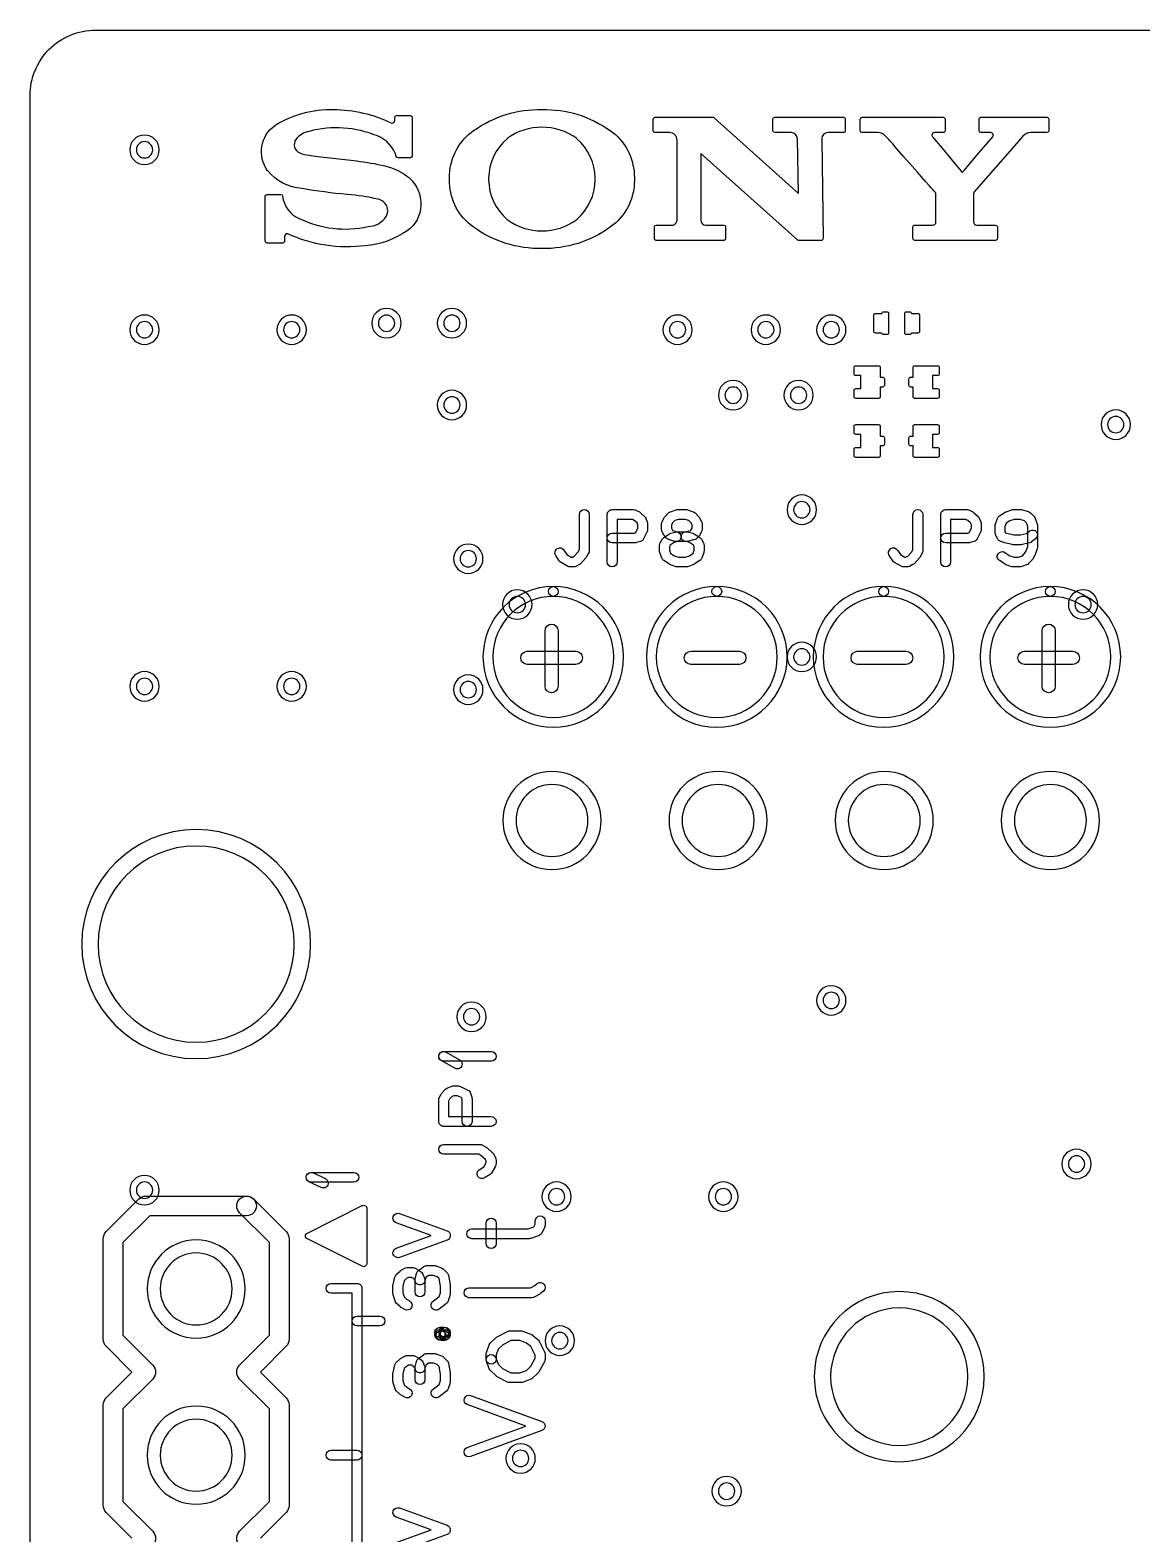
# Model space of a CAD drawing. Extents: x 0 to 53.3, y 0 to 68.6.
# Drawn here: x 0 to 17, y 45.6 to 68.58 of the extents above; entities that cross this region are included whole.
import ezdxf

# ---------------------------------------------------------------- set-up
doc = ezdxf.new("R2010")
doc.units = 0
for name, color, linetype in [('HOLE_1_4', 7, 'CONTINUOUS'), ('NC_Resist-A', 221, 'CONTINUOUS'), ('NC_Symbol-A', 140, 'CONTINUOUS'), ('OUTLINE', 7, 'CONTINUOUS')]:
    doc.layers.add(name, color=color, linetype=linetype)

msp = doc.modelspace()

# ---------------------------------------------------------------- linework, layer by layer
at = {"layer": 'HOLE_1_4'}
for points in [[(1.875, 66.75, 1), (1.625, 66.75, 1), (1.875, 66.75)], [(1.875, 64, 1), (1.625, 64, 1), (1.875, 64)], [(4.125, 64, 1), (3.875, 64, 1), (4.125, 64)], [(5.575, 64.1, 1), (5.325, 64.1, 1), (5.575, 64.1)], [(6.575, 64.1, 1), (6.325, 64.1, 1), (6.575, 64.1)], [(10.025, 64, 1), (9.775, 64, 1), (10.025, 64)], [(11.375, 64, 1), (11.125, 64, 1), (11.375, 64)], [(12.375, 64, 1), (12.125, 64, 1), (12.375, 64)], [(6.575, 62.85, 1), (6.325, 62.85, 1), (6.575, 62.85)], [(10.875, 63, 1), (10.625, 63, 1), (10.875, 63)], [(11.875, 63, 1), (11.625, 63, 1), (11.875, 63)], [(16.725, 62.55, 1), (16.475, 62.55, 1), (16.725, 62.55)], [(11.925, 61.25, 1), (11.675, 61.25, 1), (11.925, 61.25)], [(6.825, 60.5, 1), (6.575, 60.5, 1), (6.825, 60.5)], [(7.575, 59.8, 1), (7.325, 59.8, 1), (7.575, 59.8)], [(16.225, 59.8, 1), (15.975, 59.8, 1), (16.225, 59.8)], [(11.925, 59, 1), (11.675, 59, 1), (11.925, 59)], [(1.875, 58.55, 1), (1.625, 58.55, 1), (1.875, 58.55)], [(4.125, 58.55, 1), (3.875, 58.55, 1), (4.125, 58.55)], [(6.825, 58.5, 1), (6.575, 58.5, 1), (6.825, 58.5)], [(8.53, 56.5, 1), (7.43, 56.5, 1), (8.53, 56.5)], [(11.07, 56.5, 1), (9.97, 56.5, 1), (11.07, 56.5)], [(13.61, 56.5, 1), (12.51, 56.5, 1), (13.61, 56.5)], [(16.15, 56.5, 1), (15.05, 56.5, 1), (16.15, 56.5)], [(4.04, 54.61, 1), (1.04, 54.61, 1), (4.04, 54.61)], [(12.375, 53.75, 1), (12.125, 53.75, 1), (12.375, 53.75)], [(6.875, 53.5, 1), (6.625, 53.5, 1), (6.875, 53.5)], [(16.125, 51.25, 1), (15.875, 51.25, 1), (16.125, 51.25)], [(1.875, 50.85, 1), (1.625, 50.85, 1), (1.875, 50.85)], [(8.175, 50.75, 1), (7.925, 50.75, 1), (8.175, 50.75)], [(10.725, 50.75, 1), (10.475, 50.75, 1), (10.725, 50.75)], [(3.09, 49.34, 1), (1.99, 49.34, 1), (3.09, 49.34)], [(14.34, 48, 1), (12.24, 48, 1), (14.34, 48)], [(8.225, 48.55, 1), (7.975, 48.55, 1), (8.225, 48.55)], [(3.09, 46.8, 1), (1.99, 46.8, 1), (3.09, 46.8)], [(7.625, 46.75, 1), (7.375, 46.75, 1), (7.625, 46.75)], [(10.775, 46.25, 1), (10.525, 46.25, 1), (10.775, 46.25)]]:
    msp.add_lwpolyline(points, format="xyb", close=True, dxfattribs=at)
at = {"layer": 'NC_Resist-A'}
for points in [[(1.975, 66.75, 1), (1.525, 66.75, 1), (1.975, 66.75)], [(1.975, 64, 1), (1.525, 64, 1), (1.975, 64)], [(4.225, 64, 1), (3.775, 64, 1), (4.225, 64)], [(5.675, 64.1, 1), (5.225, 64.1, 1), (5.675, 64.1)], [(6.675, 64.1, 1), (6.225, 64.1, 1), (6.675, 64.1)], [(10.125, 64, 1), (9.675, 64, 1), (10.125, 64)], [(11.475, 64, 1), (11.025, 64, 1), (11.475, 64)], [(12.475, 64, 1), (12.025, 64, 1), (12.475, 64)], [(13.125, 63.95, -0.414214), (13.1, 63.925), (13.05, 63.925, -0.414214), (13.025, 63.95), (13.025, 63.95), (12.925, 63.95, -0.414214), (12.9, 63.975), (12.9, 64.225, -0.414214), (12.925, 64.25), (13.025, 64.25), (13.025, 64.25, -0.414214), (13.05, 64.275), (13.1, 64.275, -0.414214), (13.125, 64.25)], [(13.375, 64.25, -0.414214), (13.4, 64.275), (13.45, 64.275, -0.414214), (13.475, 64.25), (13.475, 64.25), (13.575, 64.25, -0.414214), (13.6, 64.225), (13.6, 63.975, -0.414214), (13.575, 63.95), (13.475, 63.95), (13.475, 63.95, -0.414214), (13.45, 63.925), (13.4, 63.925, -0.414214), (13.375, 63.95)], [(12.6, 63.075, -0.414214), (12.625, 63.1), (12.7, 63.1), (12.7, 63.3), (12.625, 63.3, -0.414214), (12.6, 63.325), (12.6, 63.425, -0.414214), (12.625, 63.45), (12.975, 63.45, -0.414214), (13, 63.425), (13, 63.275), (13.0375, 63.275, -0.414214), (13.0625, 63.25), (13.0625, 63.15, -0.414214), (13.0375, 63.125), (13, 63.125), (13, 62.975, -0.414214), (12.975, 62.95), (12.625, 62.95, -0.414214), (12.6, 62.975)], [(13.9, 63.325, -0.414214), (13.875, 63.3), (13.8, 63.3), (13.8, 63.1), (13.875, 63.1, -0.414214), (13.9, 63.075), (13.9, 62.975, -0.414214), (13.875, 62.95), (13.525, 62.95, -0.414214), (13.5, 62.975), (13.5, 63.125), (13.4625, 63.125, -0.414214), (13.4375, 63.15), (13.4375, 63.25, -0.414214), (13.4625, 63.275), (13.5, 63.275), (13.5, 63.425, -0.414214), (13.525, 63.45), (13.875, 63.45, -0.414214), (13.9, 63.425)], [(10.975, 63, 1), (10.525, 63, 1), (10.975, 63)], [(11.975, 63, 1), (11.525, 63, 1), (11.975, 63)], [(6.675, 62.85, 1), (6.225, 62.85, 1), (6.675, 62.85)], [(16.825, 62.55, 1), (16.375, 62.55, 1), (16.825, 62.55)], [(12.6, 62.175, -0.414214), (12.625, 62.2), (12.7, 62.2), (12.7, 62.4), (12.625, 62.4, -0.414214), (12.6, 62.425), (12.6, 62.525, -0.414214), (12.625, 62.55), (12.975, 62.55, -0.414214), (13, 62.525), (13, 62.375), (13.0375, 62.375, -0.414214), (13.0625, 62.35), (13.0625, 62.25, -0.414214), (13.0375, 62.225), (13, 62.225), (13, 62.075, -0.414214), (12.975, 62.05), (12.625, 62.05, -0.414214), (12.6, 62.075)], [(13.9, 62.425, -0.414214), (13.875, 62.4), (13.8, 62.4), (13.8, 62.2), (13.875, 62.2, -0.414214), (13.9, 62.175), (13.9, 62.075, -0.414214), (13.875, 62.05), (13.525, 62.05, -0.414214), (13.5, 62.075), (13.5, 62.225), (13.4625, 62.225, -0.414214), (13.4375, 62.25), (13.4375, 62.35, -0.414214), (13.4625, 62.375), (13.5, 62.375), (13.5, 62.525, -0.414214), (13.525, 62.55), (13.875, 62.55, -0.414214), (13.9, 62.525)], [(12.025, 61.25, 1), (11.575, 61.25, 1), (12.025, 61.25)], [(6.925, 60.5, 1), (6.475, 60.5, 1), (6.925, 60.5)], [(7.675, 59.8, 1), (7.225, 59.8, 1), (7.675, 59.8)], [(16.325, 59.8, 1), (15.875, 59.8, 1), (16.325, 59.8)], [(12.025, 59, 1), (11.575, 59, 1), (12.025, 59)], [(1.975, 58.55, 1), (1.525, 58.55, 1), (1.975, 58.55)], [(4.225, 58.55, 1), (3.775, 58.55, 1), (4.225, 58.55)], [(6.925, 58.5, 1), (6.475, 58.5, 1), (6.925, 58.5)], [(8.73, 56.5, 1), (7.23, 56.5, 1), (8.73, 56.5)], [(11.27, 56.5, 1), (9.77, 56.5, 1), (11.27, 56.5)], [(12.31, 56.5, 1), (13.81, 56.5, 1), (12.31, 56.5)], [(14.85, 56.5, 1), (16.35, 56.5, 1), (14.85, 56.5)], [(2.54, 52.86, 1), (2.54, 56.36, 1), (2.54, 52.86)], [(12.475, 53.75, 1), (12.025, 53.75, 1), (12.475, 53.75)], [(6.975, 53.5, 1), (6.525, 53.5, 1), (6.975, 53.5)], [(16.225, 51.25, 1), (15.775, 51.25, 1), (16.225, 51.25)], [(1.975, 50.85, 1), (1.525, 50.85, 1), (1.975, 50.85)], [(8.275, 50.75, 1), (7.825, 50.75, 1), (8.275, 50.75)], [(10.825, 50.75, 1), (10.375, 50.75, 1), (10.825, 50.75)], [(1.79, 49.34, 1), (3.29, 49.34, 1), (1.79, 49.34)], [(13.29, 46.7, 1), (13.29, 49.3, 1), (13.29, 46.7)], [(8.325, 48.55, 1), (7.875, 48.55, 1), (8.325, 48.55)], [(1.79, 46.8, 1), (3.29, 46.8, 1), (1.79, 46.8)], [(7.725, 46.75, 1), (7.275, 46.75, 1), (7.725, 46.75)], [(10.875, 46.25, 1), (10.425, 46.25, 1), (10.875, 46.25)]]:
    msp.add_lwpolyline(points, format="xyb", close=True, dxfattribs=at)
at = {"layer": 'NC_Symbol-A'}
for points in [[(3.93931, 65.46616, 0.45999), (3.88993, 65.42543), (3.88991, 65.35282, -0.414214), (3.86229, 65.3252), (3.62334, 65.3252, -0.414214), (3.59572, 65.35282), (3.59572, 66.03918, -0.414108), (3.62334, 66.06681), (3.83461, 66.06681, -0.385842), (3.8621, 66.04187), (3.8621, 66.04187, 0.275487), (4.11318, 65.70114), (4.11318, 65.70114, -0.012597), (4.11445, 65.70057), (4.11445, 65.70057, 0.166996), (5.16701, 65.57629), (5.16701, 65.57629, -0.040504), (5.17144, 65.57688), (5.17144, 65.57688, 0.232189), (5.44537, 65.72935), (5.44537, 65.72935, 0.523034), (5.32104, 65.9939), (5.32104, 65.9939, -0.017296), (5.31917, 65.99429), (5.31917, 65.99429, 0.041947), (4.85118, 66.0665), (4.85118, 66.0665, -0.005531), (4.85057, 66.06654), (4.85057, 66.06654, -0.020261), (4.15511, 66.15891), (4.15511, 66.15891, -0.206955), (3.63369, 66.42869), (3.63369, 66.42869, -0.013215), (3.63279, 66.42984), (3.63279, 66.42984, -0.418799), (3.74529, 67.12406), (3.74529, 67.12406, -0.015287), (3.7467, 67.12499), (3.7467, 67.12499, -0.147231), (4.63835, 67.36552), (4.63835, 67.36552, -0.11183), (5.52355, 67.16045), (5.52355, 67.16045, 0.520276), (5.57656, 67.19793), (5.57656, 67.19793, -0.000905), (5.57656, 67.19803), (5.57656, 67.24538, -0.414108), (5.60419, 67.273), (5.81423, 67.273, -0.414214), (5.84185, 67.24538), (5.84185, 66.65509, -0.414108), (5.81423, 66.62746), (5.6256, 66.62747, -0.335199), (5.59903, 66.64755), (5.59903, 66.64755, 0.237539), (5.31088, 66.96123), (5.31088, 66.96123, -0.008321), (5.31003, 66.96158), (5.31003, 66.96158, 0.16523), (4.26787, 67.03216), (4.26787, 67.03216, -0.015153), (4.26624, 67.03178), (4.26624, 67.03178, 0.177153), (4.06416, 66.90792), (4.06416, 66.90792, 0.478475), (4.12224, 66.70236), (4.12224, 66.70236, 0.060273), (4.26684, 66.66658), (4.26684, 66.66658, 0.008817), (4.99349, 66.58092), (4.99349, 66.58092, -0.005558), (4.9941, 66.58085), (4.9941, 66.58085, -0.026569), (5.42647, 66.50435), (5.42647, 66.50435, -0.109069), (5.79952, 66.32131), (5.79952, 66.32131, -0.018748), (5.80109, 66.31996), (5.80109, 66.31996, -0.217058), (5.97473, 65.90352), (5.97473, 65.90352, -0.243399), (5.76367, 65.51074), (5.76367, 65.51074, -0.12993), (5.12705, 65.28473), (5.12705, 65.28471, -0.14008), (3.93931, 65.46616)], [(6.77625, 65.57071, -0.232848), (6.41469, 66.24361), (6.41471, 66.24361, -0.01796), (6.41245, 66.30812), (6.41245, 66.30812, -0.018285), (6.4152, 66.37378), (6.4152, 66.37378, -0.23285), (6.78197, 67.04386), (6.78197, 67.04386, -0.159925), (7.82646, 67.36663), (7.82646, 67.36663, -0.159923), (8.87093, 67.04385), (8.87093, 67.04385, -0.23285), (9.2377, 66.37378), (9.2377, 66.37378, -0.018285), (9.24046, 66.30812), (9.24046, 66.30812, -0.01796), (9.23821, 66.24361), (9.23821, 66.24361, -0.232848), (8.87665, 65.57071), (8.87665, 65.57071, -0.161132), (7.82646, 65.23996), (7.82646, 65.23996, -0.161134), (6.77625, 65.57071)], [(10.25567, 66.69446), (10.25585, 65.67637, 0.414176), (10.33289, 65.59934), (10.60591, 65.59934, -0.414108), (10.63353, 65.57171), (10.63353, 65.39174, -0.414108), (10.60591, 65.36411), (9.57441, 65.36411, -0.414108), (9.54679, 65.39174), (9.54679, 65.57171, -0.414108), (9.57441, 65.59934), (9.81487, 65.59934, 0.414214), (9.89191, 65.67638), (9.89191, 66.89709, 0.414214), (9.77635, 67.01265), (9.55444, 67.01265, -0.414108), (9.52682, 67.04028), (9.52682, 67.22061, -0.414108), (9.55444, 67.24824), (10.44188, 67.24824, -0.185627), (10.46039, 67.24112), (11.74673, 66.0803), (11.73256, 66.91814, 0.409306), (11.63627, 67.01282), (11.38584, 67.01282, -0.414108), (11.35821, 67.04044), (11.35821, 67.22042, -0.414108), (11.38584, 67.24804), (12.43726, 67.24804, -0.414214), (12.46488, 67.22042), (12.46488, 67.04044, -0.414214), (12.43726, 67.01282), (12.20079, 67.01282, 0.418108), (12.1045, 66.91524), (12.12477, 65.39197, -0.417954), (12.09715, 65.36398), (11.75671, 65.36398, -0.184146), (11.73832, 65.371)], [(13.49901, 65.57225, -0.41432), (13.52665, 65.59988), (13.79942, 65.59969, 0.414328), (13.85082, 65.65103), (13.851, 66.07134, 0.175452), (13.84208, 66.09601), (13.82982, 66.11073), (13.81831, 66.1241), (13.80119, 66.14379), (13.77902, 66.16918), (13.75235, 66.19964), (13.68774, 66.27326), (13.5709, 66.40606), (13.4862, 66.5022), (13.36002, 66.64526), (13.24814, 66.77194), (13.18888, 66.83893), (13.14705, 66.8861), (13.13406, 66.90068), (13.08092, 66.95969, 0.212515), (12.96166, 67.01279), (12.72092, 67.01279, -0.414214), (12.6933, 67.04041), (12.6933, 67.2205, -0.414108), (12.72092, 67.24813), (13.96326, 67.24813, -0.414214), (13.99089, 67.2205), (13.99089, 67.0407, -0.414214), (13.96326, 67.01307), (13.82698, 67.01307, 0.636369), (13.79742, 66.94985), (13.94392, 66.77463), (14.13003, 66.55188), (14.21191, 66.45378, -0.000256), (14.21193, 66.45376), (14.23639, 66.42438, -0.000707), (14.23644, 66.42432), (14.24318, 66.41617, -0.001474), (14.24329, 66.41605), (14.2529, 66.40432), (14.26188, 66.41436), (14.2798, 66.43515), (14.3313, 66.49533), (14.42996, 66.61096), (14.51314, 66.70858), (14.61682, 66.83032), (14.71808, 66.9493, 0.639269), (14.68874, 67.01279), (14.53859, 67.01279, -0.414108), (14.51096, 67.04041), (14.51096, 67.2205, -0.414214), (14.53859, 67.24813), (15.54699, 67.24813, -0.414214), (15.57462, 67.2205), (15.57462, 67.04041, -0.414108), (15.54699, 67.01279), (15.30197, 67.01279, 0.215472), (15.1815, 66.95834), (15.14391, 66.91565), (15.08876, 66.85279), (14.43567, 66.10761, -0.000203), (14.43566, 66.10759), (14.43566, 66.10759, 0.182089), (14.42608, 66.08218), (14.42608, 65.65126, 0.414214), (14.47744, 65.5999), (14.76239, 65.5999, -0.414108), (14.79001, 65.57227), (14.79001, 65.39225, -0.414108), (14.76239, 65.36462), (13.52663, 65.36462, -0.414108), (13.49901, 65.39225)], [(8.35754, 65.68469, 0.020102), (8.35928, 65.68607), (8.35928, 65.68607, 0.214271), (8.64171, 66.2916), (8.64171, 66.31487, 0.214271), (8.35928, 66.9204), (8.35928, 66.9204, 0.020095), (8.35754, 66.92178), (8.35754, 66.92178, 0.327031), (7.29537, 66.92178), (7.29537, 66.92178, 0.020031), (7.29364, 66.9204), (7.29364, 66.9204, 0.214279), (7.0112, 66.31487), (7.0112, 66.2916, 0.214279), (7.29364, 65.68607), (7.29364, 65.68607, 0.020039), (7.29537, 65.68469), (7.29537, 65.68469, 0.327031), (8.35754, 65.68469)], [(8.39903, 61.17642, -1), (8.54903, 61.17642), (8.54903, 60.61981, -0.126514), (8.53973, 60.58363), (8.50856, 60.52703, -0.059853), (8.49812, 60.5125), (8.4202, 60.42759, -0.087646), (8.39948, 60.41173), (8.34493, 60.38343, -0.120226), (8.31039, 60.375), (8.25584, 60.375, -0.128104), (8.21925, 60.38453), (8.11796, 60.44113, -0.123142), (8.09145, 60.46606), (8.0369, 60.55097, -1), (8.1631, 60.63205), (8.20751, 60.56292), (8.27537, 60.525), (8.29209, 60.525), (8.31864, 60.53877), (8.38151, 60.60728), (8.39903, 60.6391)], [(8.975, 60.45, -1), (8.825, 60.45), (8.825, 61.17642, -0.414214), (8.9, 61.25142), (9.22727, 61.25142, -0.12026), (9.26182, 61.24299), (9.31637, 61.21468, -0.064683), (9.33223, 61.20364), (9.39457, 61.14704, -0.110983), (9.41348, 61.12013), (9.43685, 61.06353, -0.098199), (9.44253, 61.03491), (9.44253, 60.95, -0.112704), (9.4351, 60.91745), (9.38056, 60.80424, -0.209984), (9.33472, 60.76501), (9.27238, 60.74614, -0.073621), (9.25065, 60.74292), (8.9, 60.74292, -1), (8.9, 60.89292), (9.23955, 60.89292), (9.25972, 60.89903), (9.29253, 60.96712), (9.29253, 61.02004), (9.28127, 61.04731), (9.23862, 61.08603), (9.20897, 61.10142), (8.975, 61.10142)], [(10.04492, 60.7639, -1), (10.00962, 60.90968), (10.10223, 60.9321), (10.10522, 60.93573), (10.1237, 60.96929), (10.1237, 61.01562), (10.10663, 61.04663), (10.07186, 61.08271), (10.01521, 61.10142), (9.91466, 61.10142), (9.85801, 61.08271), (9.82324, 61.04663), (9.80617, 61.01562), (9.80617, 60.96929), (9.82465, 60.93573), (9.82912, 60.93031), (9.89032, 60.91179), (10.05065, 60.91179, -0.073621), (10.07238, 60.90857), (10.13472, 60.8897, -0.072538), (10.15432, 60.88051), (10.24003, 60.82391, -0.121556), (10.2644, 60.7975), (10.29557, 60.7409, -0.126514), (10.30487, 60.70472), (10.30487, 60.61981, -0.088201), (10.30027, 60.59396), (10.2691, 60.50906, -0.160144), (10.24003, 60.47233), (10.15432, 60.41572, -0.066304), (10.1365, 60.40708), (10.05078, 60.37878, -0.07988), (10.02727, 60.375), (9.9026, 60.375, -0.07988), (9.87909, 60.37878), (9.79337, 60.40708, -0.066304), (9.77555, 60.41572), (9.68984, 60.47233, -0.160144), (9.66077, 60.50906), (9.6296, 60.59396, -0.088201), (9.625, 60.61981), (9.625, 60.70472, -0.126514), (9.6343, 60.7409), (9.66547, 60.7975, -0.121556), (9.68984, 60.82391), (9.77555, 60.88051, -0.072538), (9.79515, 60.8897), (9.85749, 60.90857, -1), (9.90095, 60.76501), (9.84908, 60.74931), (9.78794, 60.70893), (9.775, 60.68543), (9.775, 60.63314), (9.79308, 60.5839), (9.84988, 60.54639), (9.91466, 60.525), (10.01521, 60.525), (10.07999, 60.54639), (10.13679, 60.5839), (10.15487, 60.63314), (10.15487, 60.68543), (10.14193, 60.70893), (10.08079, 60.74931), (10.03955, 60.76179), (9.87922, 60.76179, -0.073588), (9.8575, 60.76501), (9.76399, 60.79331, -0.147768), (9.72787, 60.81734), (9.7045, 60.84565, -0.046726), (9.69664, 60.85722), (9.66547, 60.91382, -0.126514), (9.65617, 60.95), (9.65617, 61.03491, -0.126514), (9.66547, 61.07109), (9.69664, 61.12769, -0.065961), (9.70833, 61.14355), (9.76287, 61.20015, -0.121853), (9.79336, 61.21933), (9.87908, 61.24764, -0.079913), (9.9026, 61.25142), (10.02727, 61.25142, -0.079913), (10.05079, 61.24764), (10.13651, 61.21933, -0.121853), (10.167, 61.20015), (10.22154, 61.14355, -0.065961), (10.23323, 61.12769), (10.2644, 61.07109, -0.126514), (10.2737, 61.03491), (10.2737, 60.95, -0.126514), (10.2644, 60.91382), (10.23323, 60.85722, -0.046726), (10.22537, 60.84565), (10.202, 60.81734, -0.162173), (10.16181, 60.7922)], [(13.49903, 61.17642, -1), (13.64903, 61.17642), (13.64903, 60.61981, -0.126514), (13.63973, 60.58363), (13.60856, 60.52703, -0.059853), (13.59812, 60.5125), (13.5202, 60.42759, -0.087646), (13.49948, 60.41173), (13.44493, 60.38343, -0.120226), (13.41039, 60.375), (13.35584, 60.375, -0.128104), (13.31925, 60.38453), (13.21796, 60.44113, -0.123142), (13.19145, 60.46606), (13.1369, 60.55097, -1), (13.2631, 60.63205), (13.30751, 60.56292), (13.37537, 60.525), (13.39209, 60.525), (13.41864, 60.53877), (13.48151, 60.60728), (13.49903, 60.6391)], [(14.075, 60.45, -1), (13.925, 60.45), (13.925, 61.17642, -0.414214), (14, 61.25142), (14.32727, 61.25142, -0.12026), (14.36182, 61.24299), (14.41637, 61.21468, -0.064683), (14.43223, 61.20364), (14.49457, 61.14704, -0.110983), (14.51348, 61.12013), (14.53685, 61.06353, -0.098199), (14.54253, 61.03491), (14.54253, 60.95, -0.112704), (14.5351, 60.91745), (14.48056, 60.80424, -0.209984), (14.43472, 60.76501), (14.37238, 60.74614, -0.073621), (14.35065, 60.74292), (14, 60.74292, -1), (14, 60.89292), (14.33955, 60.89292), (14.35972, 60.89903), (14.39253, 60.96712), (14.39253, 61.02004), (14.38127, 61.04731), (14.33862, 61.08603), (14.30897, 61.10142), (14.075, 61.10142)], [(15.28462, 60.9249, -1), (15.37512, 60.80528), (15.31278, 60.75811, -0.102886), (15.28518, 60.74503), (15.1683, 60.71673, -0.059462), (15.15065, 60.71462), (15.03377, 60.71462, -0.059462), (15.01612, 60.71673), (14.89923, 60.74503, -0.023874), (14.89236, 60.74704), (14.83782, 60.76591, -0.185715), (14.79664, 60.80062), (14.76547, 60.85723, -0.12648), (14.75617, 60.8934), (14.75617, 61.0066, -0.088195), (14.76076, 61.03245), (14.79193, 61.11736, -0.160194), (14.82101, 61.1541), (14.90672, 61.2107, -0.066259), (14.92453, 61.21933), (15.01025, 61.24764, -0.079913), (15.03377, 61.25142), (15.15065, 61.25142, -0.073621), (15.17238, 61.2482), (15.26589, 61.21989, -0.128197), (15.29817, 61.20015), (15.35271, 61.14355, -0.10412), (15.36911, 61.11736), (15.40028, 61.03245, -0.088195), (15.40487, 61.0066), (15.40487, 60.67642, -0.088195), (15.40028, 60.65057), (15.36911, 60.56566, -0.037898), (15.3644, 60.55533), (15.33323, 60.49873, -0.065961), (15.32154, 60.48287), (15.267, 60.42626, -0.121882), (15.2365, 60.40708), (15.15078, 60.37878, -0.07988), (15.12727, 60.375), (15.03377, 60.375, -0.07988), (15.01026, 60.37878), (14.92454, 60.40708, -0.066304), (14.90672, 60.41572), (14.82101, 60.47233, -1), (14.90367, 60.59749), (14.98105, 60.54639), (15.04583, 60.525), (15.11521, 60.525), (15.17185, 60.5437), (15.20663, 60.57979), (15.23026, 60.6227), (15.25487, 60.68975), (15.25487, 60.99327), (15.23374, 61.05084), (15.20372, 61.08199), (15.13955, 61.10142), (15.04583, 61.10142), (14.98105, 61.08002), (14.92425, 61.04251), (14.90617, 60.99327), (14.90617, 60.91268), (14.91413, 60.89824), (14.93801, 60.88997), (15.04272, 60.86462), (15.1417, 60.86462), (15.23472, 60.88714)], [(8, 59.925, -1), (8, 60.075), (8, 60.075, 1), (8, 57.925, 1), (8, 60.075), (8, 60.075, -1), (8, 59.925), (8, 59.925, 1), (8, 58.075, 1), (8, 59.925)], [(10.5, 59.925, -1), (10.5, 60.075), (10.5, 60.075, 1), (10.5, 57.925, 1), (10.5, 60.075), (10.5, 60.075, -1), (10.5, 59.925), (10.5, 59.925, 1), (10.5, 58.075, 1), (10.5, 59.925)], [(13.05, 59.925, -1), (13.05, 60.075), (13.05, 60.075, 1), (13.05, 57.925, 1), (13.05, 60.075), (13.05, 60.075, -1), (13.05, 59.925), (13.05, 59.925, 1), (13.05, 58.075, 1), (13.05, 59.925)], [(15.6, 59.925, -1), (15.6, 60.075), (15.6, 60.075, 1), (15.6, 57.925, 1), (15.6, 60.075), (15.6, 60.075, -1), (15.6, 59.925), (15.6, 59.925, 1), (15.6, 58.075, 1), (15.6, 59.925)], [(8.07403, 58.55189, -1), (7.87403, 58.55189), (7.87403, 59.40094, -1), (8.07403, 59.40094)], [(15.67403, 58.55189, -1), (15.47403, 58.55189), (15.47403, 59.40094, -1), (15.67403, 59.40094)], [(7.6026, 58.88585, -1), (7.6026, 59.08585), (8.34545, 59.08585, -1), (8.34545, 58.88585)], [(10.1026, 58.88585, -1), (10.1026, 59.08585), (10.84545, 59.08585, -1), (10.84545, 58.88585)], [(12.6526, 58.88585, -1), (12.6526, 59.08585), (13.39545, 59.08585, -1), (13.39545, 58.88585)], [(15.2026, 58.88585, -1), (15.2026, 59.08585), (15.94545, 59.08585, -1), (15.94545, 58.88585)], [(6.56793, 52.84327, -1), (6.49433, 52.71257), (6.28678, 52.82946, -1), (6.36038, 52.96016)], [(6.32358, 52.81981, -1), (6.32358, 52.96981), (7.05, 52.96981, -1), (7.05, 52.81981)], [(7.05, 51.975, -1), (7.05, 51.825), (6.32358, 51.825, -0.414214), (6.24858, 51.9), (6.24858, 52.22727, -0.12026), (6.25701, 52.26182), (6.28532, 52.31637, -0.064683), (6.29636, 52.33223), (6.35296, 52.39457, -0.110983), (6.37987, 52.41348), (6.43647, 52.43685, -0.098199), (6.46509, 52.44253), (6.55, 52.44253, -0.112704), (6.58255, 52.4351), (6.69576, 52.38056, -0.209984), (6.73499, 52.33472), (6.75386, 52.27238, -0.073621), (6.75708, 52.25065), (6.75708, 51.9, -1), (6.60708, 51.9), (6.60708, 52.23955), (6.60097, 52.25972), (6.53288, 52.29253), (6.47996, 52.29253), (6.45269, 52.28127), (6.41397, 52.23862), (6.39858, 52.20897), (6.39858, 51.975)], [(6.32358, 51.39903, -1), (6.32358, 51.54903), (6.88019, 51.54903, -0.126514), (6.91637, 51.53973), (6.97297, 51.50856, -0.059853), (6.9875, 51.49812), (7.07241, 51.4202, -0.087646), (7.08827, 51.39948), (7.11657, 51.34493, -0.120226), (7.125, 51.31039), (7.125, 51.25584, -0.128104), (7.11547, 51.21925), (7.05887, 51.11796, -0.123142), (7.03394, 51.09145), (6.94903, 51.0369, -1), (6.86795, 51.1631), (6.93708, 51.20751), (6.975, 51.27537), (6.975, 51.29209), (6.96123, 51.31864), (6.89272, 51.38151), (6.8609, 51.39903)], [(4.51488, 51.02634, -1), (4.45116, 50.89054), (4.26437, 50.9782, -1), (4.32809, 51.114)], [(4.29623, 50.9711, -1), (4.29623, 51.1211), (4.95, 51.1211, -1), (4.95, 50.9711)], [(5.15, 49.7309, -0.55752), (5.07764, 49.68618), (4.23944, 50.10528, -0.617992), (4.23944, 50.19472), (5.07764, 50.61382, -0.55752), (5.15, 50.5691)], [(5.64928, 49.8224, -1), (5.59788, 49.96332), (6.13111, 50.15779), (5.59788, 50.35227, -1), (5.64928, 50.49319), (6.3757, 50.22825, -0.699716), (6.3757, 50.08733)], [(6.75283, 50.10812, -1), (6.75283, 50.25812), (7.61686, 50.25812), (7.70438, 50.29025), (7.725, 50.32999), (7.725, 50.38182, -1), (7.875, 50.38182), (7.875, 50.31169, -0.120226), (7.86657, 50.27715), (7.82412, 50.19533, -0.187254), (7.78339, 50.15946), (7.65603, 50.11271, -0.088162), (7.63019, 50.10812)], [(7.125, 50.03117, -1), (6.975, 50.03117), (6.975, 50.34675, -1), (7.125, 50.34675)], [(5.80127, 49.15856, -1), (5.72891, 49.02716), (5.67231, 49.05833, -0.065961), (5.65645, 49.07002), (5.59985, 49.12456, -0.128197), (5.58011, 49.15684), (5.5518, 49.25035, -0.073621), (5.54858, 49.27208), (5.54858, 49.38896, -0.059495), (5.55069, 49.40662), (5.579, 49.5235, -0.142473), (5.59984, 49.55984), (5.65644, 49.61439, -0.066009), (5.67231, 49.62609), (5.72891, 49.65726, -0.126514), (5.76509, 49.66656), (5.85, 49.66656, -0.126514), (5.88618, 49.65726), (5.94278, 49.62609, -0.046773), (5.95436, 49.61822), (5.98267, 49.59484, -0.11405), (6.0032, 49.56802), (6.0315, 49.50569, -0.106969), (6.03821, 49.47468), (6.03821, 49.29545, -1), (5.88821, 49.29545), (5.88821, 49.45845), (5.87379, 49.49022), (5.86426, 49.49808), (5.83071, 49.51656), (5.78438, 49.51656), (5.75338, 49.49949), (5.71965, 49.46698), (5.69858, 49.38001), (5.69858, 49.28318), (5.71801, 49.21901), (5.75337, 49.18493)], [(6.03646, 49.45855, -1), (5.88996, 49.49081), (5.90883, 49.57652, -0.182143), (5.93769, 49.62084), (6.02259, 49.68318, -0.159683), (6.06698, 49.69773), (6.18019, 49.69773, -0.088201), (6.20604, 49.69313), (6.29094, 49.66196, -0.104102), (6.31713, 49.64557), (6.37374, 49.59102, -0.155011), (6.39537, 49.55109), (6.42367, 49.40304, -0.047247), (6.425, 49.38896), (6.425, 49.27208, -0.073588), (6.42178, 49.25036), (6.39348, 49.15685, -0.158551), (6.36697, 49.11877), (6.25376, 49.03306, -1), (6.16322, 49.15266), (6.25698, 49.22364), (6.275, 49.28318), (6.275, 49.38186), (6.25251, 49.49953), (6.22442, 49.5266), (6.16686, 49.54773), (6.09156, 49.54773), (6.04925, 49.51666)], [(4.6, 44.175, -1), (4.6, 44.325), (4.925, 44.325), (4.925, 49.275), (4.6, 49.275, -1), (4.6, 49.425), (5, 49.425, -0.414214), (5.075, 49.35), (5.075, 44.25, -0.414214), (5, 44.175)], [(6.71038, 49.20682, -1), (6.71038, 49.35682), (7.65336, 49.35682), (7.71521, 49.39087), (7.75223, 49.42146, -1), (7.84777, 49.30582), (7.80532, 49.27075, -0.046847), (7.79372, 49.26287), (7.70881, 49.21612, -0.12648), (7.67264, 49.20682)], [(5, 48.775, -1), (5, 48.925), (5.35, 48.925, -1), (5.35, 48.775)], [(6.29371, 48.60536, -1), (6.23647, 48.744), (6.25534, 48.75179, -0.098199), (6.28396, 48.75747), (6.33113, 48.75747, -1), (6.33113, 48.60747), (6.29883, 48.60747)], [(6.34009, 48.64351, -1), (6.19009, 48.64351), (6.19009, 48.67468, -1), (6.34009, 48.67468)], [(6.30251, 48.61315, -1), (6.35975, 48.75179), (6.37862, 48.744, -1), (6.32138, 48.60536)], [(6.275, 48.67468, -1), (6.425, 48.67468), (6.425, 48.64351, -1), (6.275, 48.64351)], [(6.33173, 48.68574, -1), (6.23619, 48.5701), (6.21732, 48.58569, -1), (6.31286, 48.70133)], [(6.33113, 48.70292, -1), (6.33113, 48.55292), (6.28396, 48.55292, -1), (6.28396, 48.70292)], [(6.30223, 48.70133, -1), (6.39777, 48.58569), (6.3789, 48.5701, -1), (6.28336, 48.68574)], [(6.9795, 48.23804, -1), (7.1205, 48.28924), (7.15701, 48.1887), (7.22171, 48.12636), (7.35153, 48.05812), (7.4895, 48.05812), (7.58952, 48.09483), (7.65504, 48.15798), (7.725, 48.28317), (7.725, 48.32715), (7.65555, 48.46099), (7.59231, 48.51323), (7.4895, 48.55097), (7.35153, 48.55097), (7.22171, 48.48274), (7.15701, 48.4204), (7.125, 48.33225), (7.125, 48.26364, -1), (6.975, 48.26364), (6.975, 48.34545, -0.087302), (6.9795, 48.37105), (7.02195, 48.48794, -0.114414), (7.04041, 48.51635), (7.12532, 48.59817, -0.070859), (7.14247, 48.61055), (7.29813, 48.69236, -0.121559), (7.33302, 48.70097), (7.50283, 48.70097, -0.088162), (7.52867, 48.69638), (7.65603, 48.64963, -0.084868), (7.67795, 48.63704), (7.76285, 48.56691, -0.100778), (7.78166, 48.54363), (7.86657, 48.37999, -0.120226), (7.875, 48.34545), (7.875, 48.26364, -0.128104), (7.86547, 48.22705), (7.78056, 48.0751, -0.073691), (7.76713, 48.05769), (7.68223, 47.97587, -0.104168), (7.65603, 47.95946), (7.52867, 47.91271, -0.088162), (7.50283, 47.90812), (7.33302, 47.90812, -0.121593), (7.29812, 47.91673), (7.14246, 47.99855, -0.070832), (7.12532, 48.01093), (7.04041, 48.09274, -0.114414), (7.02195, 48.12115)], [(5.80127, 47.8157, -1), (5.72891, 47.6843), (5.67231, 47.71547, -0.065961), (5.65645, 47.72716), (5.59985, 47.7817, -0.128197), (5.58011, 47.81398), (5.5518, 47.90749, -0.073621), (5.54858, 47.92922), (5.54858, 48.0461, -0.059462), (5.55069, 48.06375), (5.579, 48.18064, -0.142552), (5.59985, 48.217), (5.65645, 48.27154, -0.065961), (5.67231, 48.28323), (5.72891, 48.3144, -0.126514), (5.76509, 48.3237), (5.85, 48.3237, -0.126514), (5.88618, 48.3144), (5.94278, 48.28323, -0.046726), (5.95435, 48.27537), (5.98266, 48.252, -0.114126), (6.0032, 48.22516), (6.0315, 48.16282, -0.106935), (6.03821, 48.13182), (6.03821, 47.9526, -1), (5.88821, 47.9526), (5.88821, 48.11559), (5.87379, 48.14736), (5.86427, 48.15522), (5.83071, 48.1737), (5.78438, 48.1737), (5.75337, 48.15663), (5.71965, 48.12413), (5.69858, 48.03715), (5.69858, 47.94032), (5.71801, 47.87615), (5.75337, 47.84207)], [(6.03646, 48.11569, -1), (5.88996, 48.14795), (5.90883, 48.23366, -0.182143), (5.93769, 48.27798), (6.02259, 48.34032, -0.159683), (6.06698, 48.35487), (6.18019, 48.35487, -0.088201), (6.20604, 48.35027), (6.29094, 48.3191, -0.104102), (6.31713, 48.30271), (6.37374, 48.24817, -0.155011), (6.39537, 48.20824), (6.42367, 48.06018, -0.047247), (6.425, 48.0461), (6.425, 47.92922, -0.073588), (6.42178, 47.9075), (6.39348, 47.81399, -0.158551), (6.36697, 47.77591), (6.25376, 47.6902, -1), (6.16322, 47.8098), (6.25698, 47.88078), (6.275, 47.94032), (6.275, 48.039), (6.25251, 48.15668), (6.22442, 48.18374), (6.16686, 48.20487), (6.09156, 48.20487), (6.04925, 48.1738)], [(6.73608, 46.77759, -1), (6.68468, 46.91851), (7.58111, 47.24545), (6.68468, 47.5724, -1), (6.73608, 47.71332), (7.8257, 47.31591, -0.699716), (7.8257, 47.17499)], [(4.6, 46.725, -1), (4.6, 46.875), (5, 46.875, -1), (5, 46.725)], [(5.64928, 45.3224, -1), (5.59788, 45.46332), (6.13111, 45.65779), (5.59788, 45.85227, -1), (5.64928, 45.99319), (6.3757, 45.72825, -0.699716), (6.3757, 45.58733)]]:
    msp.add_lwpolyline(points, format="xyb", close=True, dxfattribs=at)
for points in [[(1.55787, 45.53), (1.16393, 45.92393, -0.198916), (1.12, 46.03), (1.12, 47.57, -0.198916), (1.16393, 47.67607), (1.55787, 48.07), (1.16393, 48.46393, -0.198916), (1.12, 48.57), (1.12, 50.11, -0.198916), (1.16393, 50.21607), (1.66393, 50.71607, -0.198916), (1.77, 50.76), (3.31, 50.76, -1), (3.31, 50.46), (1.83213, 50.46), (1.42, 50.04787), (1.42, 48.63213), (1.87607, 48.17607, -0.414236), (1.87607, 47.96393), (1.42, 47.50787), (1.42, 46.09213), (1.87607, 45.63607, -0.414236), (1.87607, 45.42393)], [(3.20393, 45.42393, -0.414236), (3.20393, 45.63607), (3.66, 46.09213), (3.66, 47.50787), (3.20393, 47.96393, -0.414236), (3.20393, 48.17607), (3.66, 48.63213), (3.66, 50.04787), (3.20393, 50.50393, -1), (3.41607, 50.71607), (3.91607, 50.21607, -0.198916), (3.96, 50.11), (3.96, 48.57, -0.198916), (3.91607, 48.46393), (3.52213, 48.07), (3.91607, 47.67607, -0.198916), (3.96, 47.57), (3.96, 46.03, -0.198916), (3.91607, 45.92393), (3.52213, 45.53)]]:
    msp.add_lwpolyline(points, format="xyb", dxfattribs=at)
at = {"layer": 'OUTLINE'}
msp.add_lwpolyline([(2.54, 2.54), (1, 2.54, -0.414214), (0, 3.54), (0, 67.58, -0.414214), (1, 68.58), (22.44699, 68.58, 0.267948), (22.88, 68.33), (25.38, 68.33, 0.267948), (25.81301, 68.58), (52.34, 68.58, -0.414214), (53.34, 67.58), (53.34, 4.064), (51.816, 2.54), (40.386, 2.54), (38.13889, 0.29289, -0.19891), (37.43179, 0), (5.49421, 0, -0.19891), (4.78711, 0.29289)], format="xyb", close=True, dxfattribs=at)

doc.saveas('drawing.dxf')
